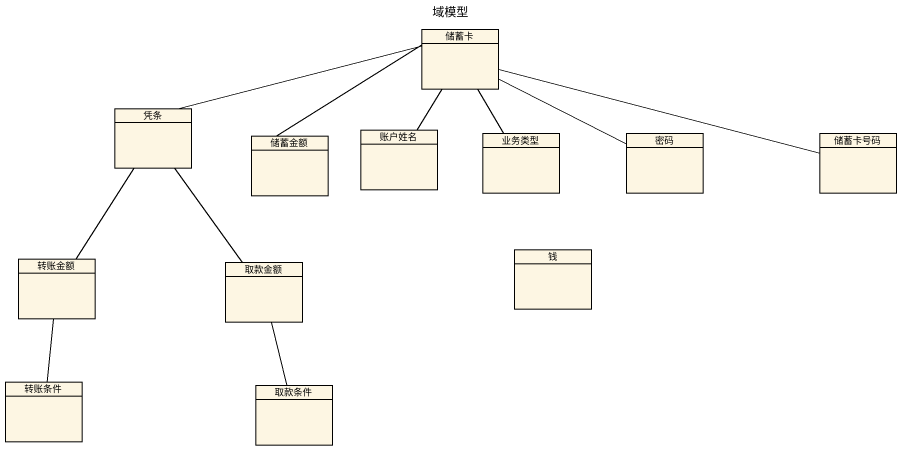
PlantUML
@startuml
title 域模型
hide circle
hide empty members
class 储蓄卡
class 凭条
class 账户姓名
class 储蓄金额
class 业务类型
class 密码
class 储蓄卡号码
class 转账金额
class 取款金额
class 钱
class 转账条件
class 取款条件
储蓄卡 -left- 凭条
储蓄卡 -- 账户姓名
储蓄卡 -- 储蓄金额
储蓄卡 -- 业务类型
储蓄卡 -right- 密码
储蓄卡 -right- 储蓄卡号码
凭条 -- 转账金额
凭条 -- 取款金额
转账金额 -- 转账条件
取款金额 -- 取款条件
@enduml
